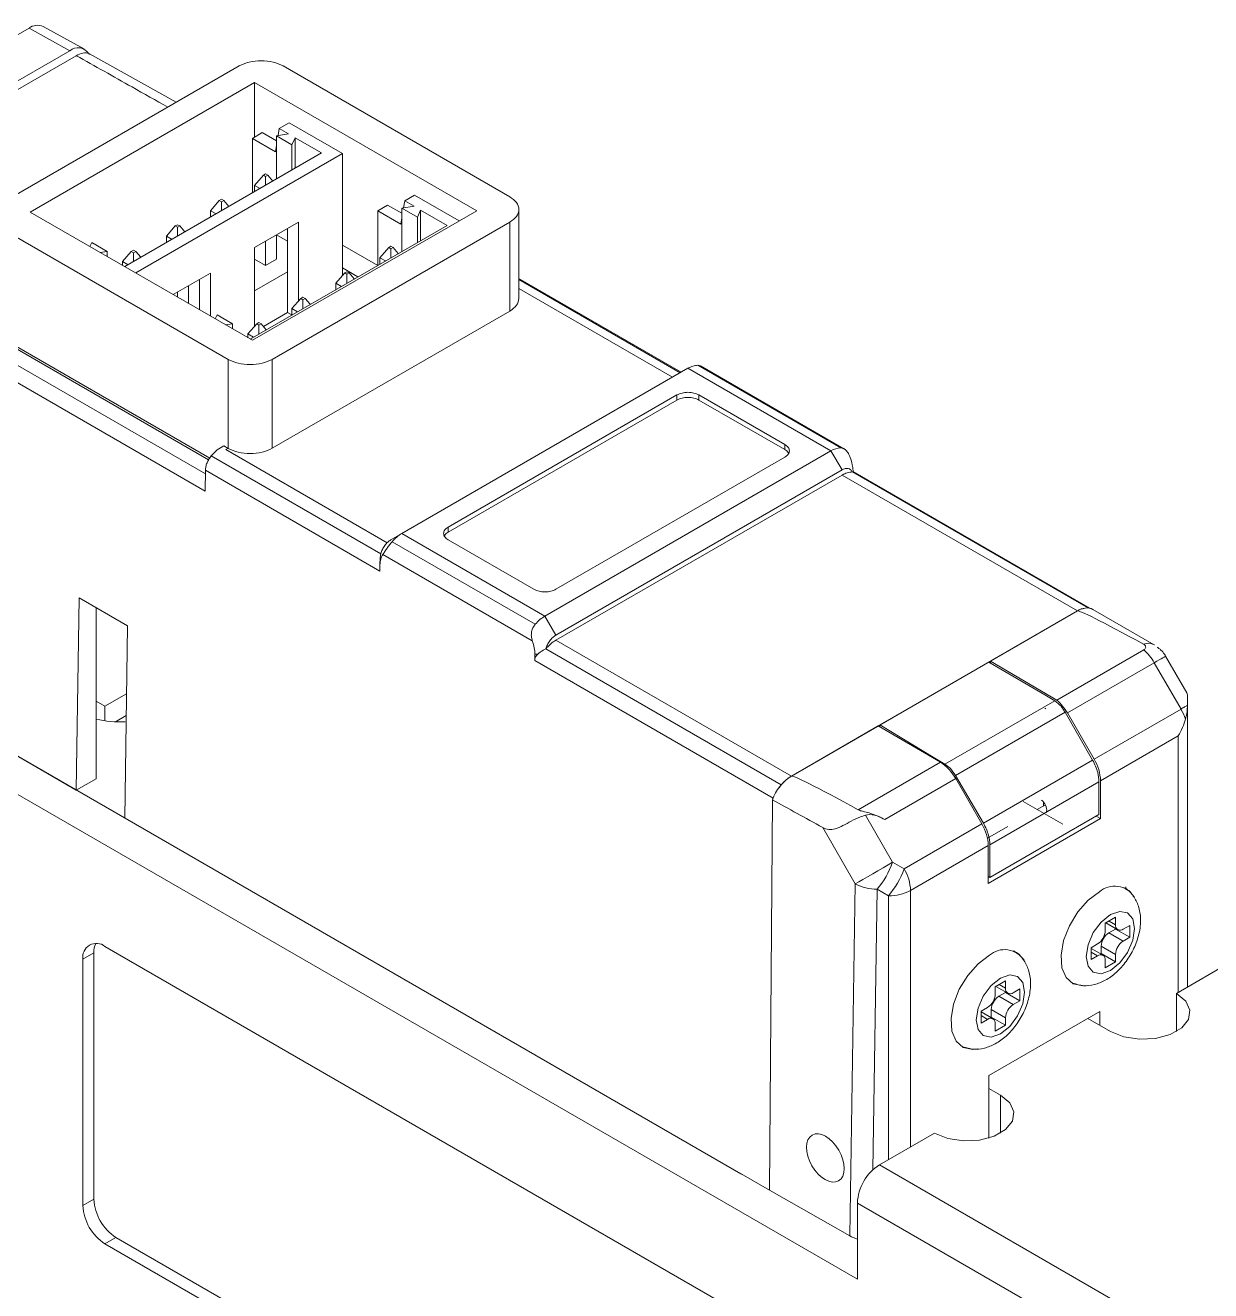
# Model space of a CAD drawing. Header units: inches. Extents: x 0.2 to 16.3, y 0.2 to 11.5.
# Drawn here: x 11.541 to 12.291, y 10.024 to 10.824 of the extents above; entities that cross this region are included whole.
import ezdxf

# ---------------------------------------------------------------- set-up
doc = ezdxf.new("R2010")
doc.units = ezdxf.units.IN
doc.header["$MEASUREMENT"] = 0

msp = doc.modelspace()

# ---------------------------------------------------------------- linework, layer by layer
at = {"color": 7, "linetype": 'Continuous', "lineweight": 18}
for p, q in [((11.54301, 10.82273), (11.4693, 10.78018)), ((11.56876, 10.80839), (11.54301, 10.82273)), ((11.57801, 10.80938), (11.55194, 10.82369)), ((11.47063, 10.75174), (11.56876, 10.80839)), ((11.63621, 10.7758), (11.58118, 10.80648)), ((11.47554, 10.749), (11.57294, 10.80523)), ((11.52561, 10.71195), (11.67594, 10.79874)), ((11.70378, 10.79874), (11.84715, 10.71597)), ((11.54371, 10.70633), (11.68568, 10.78829)), ((11.68568, 10.78829), (11.82627, 10.70713)), ((11.68568, 10.78829), (11.68568, 10.75373)), ((11.70136, 10.75915), (11.70062, 10.75472)), ((11.70136, 10.75915), (11.70763, 10.76277)), ((11.70136, 10.75915), (11.70726, 10.75575)), ((11.70763, 10.76277), (11.74136, 10.74329)), ((11.69056, 10.75655), (11.68429, 10.75293)), ((11.68429, 10.75293), (11.69891, 10.74449)), ((11.68429, 10.75293), (11.68429, 10.71838)), ((11.69056, 10.75655), (11.69958, 10.75134)), ((11.69958, 10.75456), (11.70726, 10.75575)), ((11.70938, 10.7489), (11.69958, 10.75456)), ((11.69958, 10.7272), (11.69958, 10.75456)), ((11.71144, 10.75333), (11.70938, 10.7489)), ((11.71144, 10.75333), (11.72814, 10.74369)), ((11.71144, 10.73405), (11.71144, 10.75333)), ((11.72814, 10.74369), (11.60356, 10.67178)), ((11.74136, 10.74329), (11.61052, 10.66776)), ((11.69958, 10.74848), (11.69891, 10.74449)), ((11.70938, 10.73286), (11.70938, 10.7489)), ((11.74136, 10.74329), (11.74136, 10.66615)), ((11.68568, 10.7232), (11.69125, 10.72963)), ((11.69264, 10.73043), (11.69125, 10.72963)), ((11.69125, 10.72963), (11.69264, 10.72883)), ((11.69404, 10.72963), (11.69264, 10.73043)), ((11.69264, 10.72883), (11.69404, 10.72963)), ((11.69264, 10.72883), (11.69264, 10.7232)), ((11.69404, 10.72963), (11.69728, 10.72588)), ((11.68916, 10.72119), (11.68568, 10.7232)), ((11.68568, 10.7232), (11.68568, 10.71918)), ((11.65785, 10.70713), (11.66341, 10.71356)), ((11.66481, 10.71436), (11.66341, 10.71356)), ((11.66341, 10.71356), (11.66481, 10.71275)), ((11.6662, 10.71356), (11.66481, 10.71436)), ((11.66481, 10.71275), (11.6662, 10.71356)), ((11.66481, 10.70713), (11.66481, 10.71275)), ((11.6662, 10.71356), (11.66944, 10.70981)), ((11.7699, 10.71074), (11.76363, 10.70713)), ((11.7699, 10.71074), (11.77892, 10.70554)), ((11.77892, 10.70875), (11.7866, 10.70994)), ((11.7807, 10.71335), (11.77996, 10.70892)), ((11.7807, 10.71335), (11.78697, 10.71696)), ((11.7807, 10.71335), (11.7866, 10.70994)), ((11.78697, 10.71696), (11.81513, 10.7007)), ((11.68429, 10.62517), (11.54371, 10.70633)), ((11.66132, 10.70512), (11.65785, 10.70713)), ((11.65785, 10.70713), (11.65785, 10.70311)), ((11.82627, 10.70713), (11.68429, 10.62517)), ((11.76363, 10.70713), (11.77825, 10.69869)), ((11.76363, 10.70713), (11.76363, 10.67258)), ((11.77892, 10.70267), (11.77825, 10.69869)), ((11.78872, 10.7031), (11.77892, 10.70875)), ((11.77892, 10.6814), (11.77892, 10.70875)), ((11.79078, 10.70753), (11.78872, 10.7031)), ((11.78872, 10.68706), (11.78872, 10.7031)), ((11.79078, 10.70753), (11.80748, 10.69789)), ((11.79078, 10.68825), (11.79078, 10.70753)), ((11.85292, 10.65119), (11.85292, 10.70794)), ((11.66898, 10.61312), (11.52561, 10.69588)), ((11.63557, 10.69749), (11.63001, 10.69106)), ((11.63697, 10.69829), (11.63557, 10.69749)), ((11.63557, 10.69749), (11.63697, 10.69668)), ((11.63836, 10.69749), (11.63697, 10.69829)), ((11.63697, 10.69668), (11.63836, 10.69749)), ((11.63697, 10.69668), (11.63697, 10.69106)), ((11.64161, 10.69374), (11.63836, 10.69749)), ((11.80748, 10.69789), (11.6829, 10.62597)), ((11.68568, 10.68382), (11.71352, 10.69989)), ((11.84715, 10.6999), (11.69682, 10.61312)), ((11.70656, 10.69588), (11.70656, 10.66855)), ((11.71352, 10.69989), (11.71352, 10.65008)), ((11.84715, 10.64364), (11.84715, 10.6999)), ((11.58265, 10.68706), (11.58148, 10.68453)), ((11.59245, 10.6814), (11.58265, 10.68706)), ((11.63348, 10.68905), (11.63001, 10.69106)), ((11.63001, 10.69106), (11.63001, 10.68704)), ((11.69264, 10.68784), (11.69264, 10.67257)), ((11.6996, 10.69186), (11.6996, 10.67659)), ((11.70656, 10.68784), (11.6996, 10.69185)), ((11.58806, 10.68072), (11.59245, 10.6814)), ((11.59245, 10.67819), (11.59245, 10.6814)), ((11.60217, 10.67499), (11.60774, 10.68142)), ((11.60913, 10.68222), (11.60774, 10.68142)), ((11.60774, 10.68142), (11.60913, 10.68061)), ((11.61052, 10.68142), (11.60913, 10.68222)), ((11.60913, 10.68061), (11.61052, 10.68142)), ((11.60913, 10.68061), (11.60913, 10.67499)), ((11.61052, 10.68142), (11.61377, 10.67767)), ((11.68568, 10.63401), (11.68568, 10.68382)), ((11.76363, 10.67257), (11.74136, 10.68543)), ((11.74136, 10.68542), (11.76362, 10.67257)), ((11.76503, 10.6774), (11.77059, 10.68383)), ((11.77199, 10.68463), (11.77059, 10.68383)), ((11.77059, 10.68383), (11.77199, 10.68302)), ((11.77338, 10.68383), (11.77199, 10.68463)), ((11.77199, 10.68302), (11.77338, 10.68383)), ((11.77199, 10.68302), (11.77199, 10.6774)), ((11.77338, 10.68383), (11.77662, 10.68008)), ((11.60565, 10.67298), (11.60217, 10.67499)), ((11.60217, 10.67499), (11.60217, 10.67258)), ((11.68568, 10.67659), (11.69264, 10.67257)), ((11.69264, 10.67257), (11.6996, 10.67659)), ((11.74136, 10.67096), (11.75109, 10.66534)), ((11.7685, 10.67539), (11.76503, 10.6774)), ((11.76503, 10.6774), (11.76503, 10.67338)), ((11.63419, 10.6541), (11.65785, 10.66775)), ((11.65089, 10.66373), (11.65089, 10.64446)), ((11.65785, 10.66775), (11.65785, 10.64044)), ((11.70656, 10.66855), (11.68568, 10.6565)), ((11.70656, 10.66855), (11.70656, 10.64283)), ((11.73719, 10.66133), (11.74275, 10.66776)), ((11.74415, 10.66856), (11.74275, 10.66776)), ((11.74275, 10.66776), (11.74415, 10.66695)), ((11.74554, 10.66776), (11.74415, 10.66856)), ((11.74415, 10.66695), (11.74554, 10.66776)), ((11.74415, 10.66133), (11.74415, 10.66695)), ((11.74554, 10.66776), (11.74878, 10.66401)), ((11.95548, 10.60494), (11.85393, 10.66356)), ((11.63697, 10.6557), (11.63697, 10.65249)), ((11.64393, 10.65972), (11.64393, 10.64847)), ((11.74066, 10.65932), (11.73719, 10.66133)), ((11.73719, 10.66133), (11.73719, 10.65731)), ((11.71492, 10.65168), (11.70935, 10.64525)), ((11.71631, 10.65249), (11.71492, 10.65168)), ((11.71492, 10.65168), (11.71631, 10.65088)), ((11.7177, 10.65168), (11.71631, 10.65249)), ((11.71631, 10.65088), (11.7177, 10.65168)), ((11.71631, 10.65088), (11.71631, 10.64526)), ((11.72095, 10.64794), (11.7177, 10.65168)), ((11.66199, 10.64126), (11.66082, 10.63872)), ((11.67179, 10.6356), (11.66199, 10.64126)), ((11.69126, 10.634), (11.70656, 10.64283)), ((11.84715, 10.64364), (11.69682, 10.55686)), ((11.70656, 10.64283), (11.70934, 10.64123)), ((11.71283, 10.64325), (11.70935, 10.64525)), ((11.70935, 10.64525), (11.70935, 10.64124)), ((11.66741, 10.63492), (11.67179, 10.6356)), ((11.67179, 10.63239), (11.67179, 10.6356)), ((11.68151, 10.62918), (11.68708, 10.63561)), ((11.68847, 10.63642), (11.68708, 10.63561)), ((11.68708, 10.63561), (11.68847, 10.63481)), ((11.68986, 10.63561), (11.68847, 10.63642)), ((11.68847, 10.63481), (11.68986, 10.63561)), ((11.68847, 10.63481), (11.68847, 10.62919)), ((11.68986, 10.63561), (11.69311, 10.63186)), ((11.65735, 10.55071), (11.52561, 10.62677)), ((11.68499, 10.62718), (11.68151, 10.62918)), ((11.68151, 10.62918), (11.68151, 10.62678)), ((11.6544, 10.52984), (11.49989, 10.61903)), ((11.66898, 10.55682), (11.66898, 10.61312)), ((11.69682, 10.61312), (11.69682, 10.55686)), ((11.9599, 10.60748), (11.77894, 10.50302)), ((11.9599, 10.60748), (12.05037, 10.55525)), ((11.96606, 10.60938), (12.05654, 10.55715)), ((12.05857, 10.55658), (11.96771, 10.60903)), ((11.80818, 10.50704), (11.95294, 10.59061)), ((11.95294, 10.59061), (11.95294, 10.5874)), ((11.96686, 10.59061), (12.02114, 10.55927)), ((11.96686, 10.5874), (11.96686, 10.59061)), ((11.95294, 10.5874), (11.80818, 10.50383)), ((12.02114, 10.55606), (11.96686, 10.5874)), ((11.6662, 10.55839), (11.66898, 10.55682)), ((12.02114, 10.55606), (12.02114, 10.55927)), ((11.76551, 10.49019), (11.65829, 10.55204)), ((11.66898, 10.55686), (11.66759, 10.55606)), ((11.86942, 10.45079), (12.05037, 10.55525)), ((12.02114, 10.55124), (11.87638, 10.46767)), ((12.05733, 10.5432), (12.05037, 10.55525)), ((11.65459, 10.54294), (11.6544, 10.52984)), ((11.76503, 10.47918), (11.65459, 10.54294)), ((12.05733, 10.5432), (11.87638, 10.43874)), ((12.0638, 10.54189), (12.06415, 10.54205)), ((12.06381, 10.54188), (12.21278, 10.4559)), ((12.21384, 10.45579), (12.06421, 10.54217)), ((12.06429, 10.54179), (12.06429, 10.54287)), ((12.05733, 10.53998), (11.87638, 10.43552)), ((12.05733, 10.53998), (12.20627, 10.454)), ((11.77894, 10.50302), (11.77199, 10.499)), ((11.77894, 10.50302), (11.86942, 10.45079)), ((11.80818, 10.50383), (11.80818, 10.50704)), ((11.86325, 10.44557), (11.77278, 10.4978)), ((11.86246, 10.46767), (11.80818, 10.49901)), ((11.86141, 10.43509), (11.76687, 10.48967)), ((11.76503, 10.48326), (11.76503, 10.48434)), ((11.76503, 10.48326), (11.76503, 10.47918)), ((11.57294, 10.34066), (11.57476, 10.46227)), ((11.57476, 10.46227), (11.60538, 10.44459)), ((11.58546, 10.45609), (11.58546, 10.34789)), ((12.02532, 10.34954), (12.20627, 10.454)), ((12.15129, 10.42226), (12.20627, 10.454)), ((12.25489, 10.43259), (12.21611, 10.45498)), ((11.87638, 10.43874), (11.86942, 10.45079)), ((11.60538, 10.44459), (11.60356, 10.32298)), ((11.86989, 10.42993), (12.01881, 10.34392)), ((11.87638, 10.43552), (12.02532, 10.34954)), ((12.25494, 10.43246), (12.25488, 10.4325)), ((11.86291, 10.42268), (11.86303, 10.42668)), ((11.86303, 10.42668), (11.86491, 10.42668)), ((12.0813, 10.38186), (12.15029, 10.42169)), ((12.15029, 10.42169), (12.1856, 10.40095)), ((12.15129, 10.42226), (12.15129, 10.4211)), ((12.19324, 10.39763), (12.15129, 10.42226)), ((12.24822, 10.42937), (12.19324, 10.39763)), ((12.27543, 10.40226), (12.26208, 10.42538)), ((12.25489, 10.42123), (12.19991, 10.38949)), ((12.27179, 10.39196), (12.25489, 10.42123)), ((11.60474, 10.40161), (11.59103, 10.3937)), ((12.1856, 10.40095), (12.19194, 10.3971)), ((12.27587, 10.40097), (12.27587, 10.39431)), ((11.9933, 10.09795), (11.48664, 10.39045)), ((11.59103, 10.3937), (11.58546, 10.39691)), ((11.59103, 10.3937), (11.59103, 10.3845)), ((12.19194, 10.3971), (12.12245, 10.35698)), ((12.1986, 10.38989), (12.12923, 10.34985)), ((12.1856, 10.39201), (12.1863, 10.39241)), ((12.21585, 10.35966), (12.1986, 10.38989)), ((12.21681, 10.36022), (12.27179, 10.39196)), ((12.27587, 10.39431), (12.27587, 10.39329)), ((12.27587, 10.39329), (12.27587, 10.21609)), ((11.49638, 10.38486), (11.57294, 10.34066)), ((11.59766, 10.38386), (11.60453, 10.38783)), ((12.0813, 10.38186), (12.116, 10.36077)), ((12.0813, 10.3807), (12.0813, 10.38186)), ((12.21681, 10.36022), (12.19991, 10.38949)), ((11.46576, 10.37839), (12.06708, 10.03126)), ((12.02532, 10.34954), (12.0803, 10.38128)), ((12.11954, 10.35824), (12.0803, 10.38128)), ((12.2701, 10.37491), (12.22089, 10.3465)), ((12.06763, 10.32827), (12.11954, 10.35824)), ((12.116, 10.36077), (12.12245, 10.35698)), ((12.21585, 10.35966), (12.14678, 10.31979)), ((12.14678, 10.31979), (12.12923, 10.34985)), ((11.58546, 10.34789), (11.57294, 10.34066)), ((12.01754, 10.34214), (12.01881, 10.34392)), ((12.12926, 10.34792), (12.08445, 10.32205)), ((12.14582, 10.31923), (12.12926, 10.34792)), ((12.21989, 10.34592), (12.1509, 10.30609)), ((12.21989, 10.32525), (12.21989, 10.34592)), ((12.22089, 10.32261), (12.22089, 10.3465)), ((12.0114, 10.08754), (12.01326, 10.33453)), ((12.19703, 10.31906), (12.17197, 10.33352)), ((12.18597, 10.33138), (12.18083, 10.32841)), ((12.18485, 10.33073), (12.18477, 10.33325)), ((11.60356, 10.32298), (12.0114, 10.08754)), ((12.07216, 10.32478), (12.08935, 10.29501)), ((12.0966, 10.29082), (12.14582, 10.31923)), ((12.16222, 10.31767), (12.14936, 10.31025)), ((12.22089, 10.32261), (12.1499, 10.28163)), ((12.21989, 10.32525), (12.1509, 10.28542)), ((12.2181, 10.32422), (12.22089, 10.32261)), ((12.06571, 10.28136), (12.04514, 10.31698)), ((12.1499, 10.30552), (12.10068, 10.2771)), ((12.1499, 10.28163), (12.1499, 10.30552)), ((12.1509, 10.28542), (12.1509, 10.30609)), ((12.08935, 10.29501), (12.0966, 10.29082)), ((12.1509, 10.28542), (12.1499, 10.28599)), ((12.06231, 10.05866), (12.06571, 10.28136)), ((12.08676, 10.27378), (12.07951, 10.27796)), ((12.23687, 10.27949), (12.23707, 10.27768)), ((12.2304, 10.2602), (12.2239, 10.25645)), ((12.2239, 10.25645), (12.2239, 10.25176)), ((12.22432, 10.25669), (12.23183, 10.25235)), ((12.2304, 10.25551), (12.2304, 10.2602)), ((12.23933, 10.25504), (12.23527, 10.25269)), ((12.23933, 10.24754), (12.23933, 10.25504)), ((12.22622, 10.25042), (12.23028, 10.25276)), ((12.22622, 10.25042), (12.23527, 10.24519)), ((12.23028, 10.25276), (12.23028, 10.25324)), ((12.23028, 10.25276), (12.23933, 10.24754)), ((12.23527, 10.24519), (12.23933, 10.24754)), ((11.58407, 10.23776), (11.57711, 10.23374)), ((11.58407, 10.23776), (11.58407, 10.08184)), ((12.00444, 10.00312), (11.59103, 10.24178)), ((12.21903, 10.24332), (12.21497, 10.24098)), ((12.21497, 10.24098), (12.21497, 10.23347)), ((12.22248, 10.23616), (12.21497, 10.24049)), ((12.22135, 10.23729), (12.22135, 10.24198)), ((12.2304, 10.23675), (12.22135, 10.24198)), ((11.57711, 10.23374), (11.57711, 10.07783)), ((12.21497, 10.23347), (12.21903, 10.23582)), ((12.22093, 10.23705), (12.22135, 10.23729)), ((12.22135, 10.23729), (12.2304, 10.23207)), ((12.2239, 10.233), (12.2239, 10.22832)), ((12.2239, 10.22832), (12.2304, 10.23207)), ((12.2304, 10.23207), (12.2304, 10.23675)), ((12.30371, 10.23216), (12.26891, 10.21207)), ((12.1608, 10.22002), (12.15431, 10.21627)), ((12.15431, 10.21627), (12.15431, 10.21158)), ((12.15472, 10.21651), (12.16223, 10.21218)), ((12.1608, 10.21533), (12.1608, 10.22002)), ((12.16973, 10.21486), (12.16567, 10.21252)), ((12.16973, 10.20736), (12.16973, 10.21486)), ((12.15663, 10.21024), (12.16069, 10.21258)), ((12.15663, 10.21024), (12.16567, 10.20502)), ((12.16069, 10.21258), (12.16069, 10.21307)), ((12.16069, 10.21258), (12.16973, 10.20736)), ((12.16567, 10.20502), (12.16973, 10.20736)), ((12.26891, 10.21207), (12.26891, 10.18796)), ((12.14943, 10.20314), (12.14537, 10.2008)), ((12.14537, 10.2008), (12.14537, 10.1933)), ((12.15288, 10.19598), (12.14537, 10.20031)), ((12.22054, 10.20066), (12.15025, 10.16008)), ((12.15175, 10.19711), (12.15175, 10.2018)), ((12.1608, 10.19658), (12.15175, 10.2018)), ((12.22054, 10.20066), (12.22054, 10.19178)), ((12.14537, 10.1933), (12.14943, 10.19564)), ((12.15134, 10.19687), (12.15175, 10.19711)), ((12.15175, 10.19711), (12.1608, 10.19189)), ((12.15431, 10.19283), (12.15431, 10.18814)), ((12.15431, 10.18814), (12.1608, 10.19189)), ((12.1608, 10.19189), (12.1608, 10.19658)), ((12.21285, 10.19622), (12.22715, 10.18796)), ((12.15025, 10.16008), (12.15025, 10.12059)), ((12.15755, 10.14778), (12.15025, 10.152)), ((12.11579, 10.12368), (12.081, 10.10359)), ((12.081, 10.10359), (13.1333, 9.4961)), ((11.99466, 10.09721), (11.9933, 10.09795)), ((12.06231, 10.05866), (12.0114, 10.08754)), ((11.57711, 10.07783), (11.58407, 10.08184)), ((12.06708, 10.07948), (12.06708, 10.03126)), ((13.15418, 9.45191), (12.06708, 10.07948)), ((11.59799, 10.05774), (11.59103, 10.05372)), ((11.59103, 10.05372), (12.00444, 9.81506)), ((11.59799, 10.05774), (12.0114, 9.81908))]:
    msp.add_line(p, q, dxfattribs=at)
at = {"color": 8, "linetype": 'Continuous', "lineweight": 18}
for p, q in [((11.44905, 10.66935), (11.6566, 10.54954)), ((11.85292, 10.66364), (11.95504, 10.60468)), ((11.85292, 10.65799), (11.95015, 10.60186)), ((11.65456, 10.54063), (11.5034, 10.6279)), ((11.66759, 10.55606), (11.76965, 10.49714)), ((12.0137, 10.33562), (11.86291, 10.42268)), ((12.2701, 10.21276), (12.2701, 10.37491)), ((12.116, 10.36031), (12.116, 10.36077)), ((12.07951, 10.27796), (12.0768, 10.10042)), ((12.08676, 10.10692), (12.08676, 10.27378)), ((12.10068, 10.2771), (12.10068, 10.11495)), ((12.22634, 10.25785), (12.2304, 10.25551)), ((12.21903, 10.23582), (12.21497, 10.23816)), ((12.15674, 10.21767), (12.1608, 10.21533)), ((12.14943, 10.19564), (12.14537, 10.19798)), ((12.15755, 10.14778), (12.15755, 10.12368))]:
    msp.add_line(p, q, dxfattribs=at)
at = {"color": 7, "linetype": 'Continuous', "lineweight": 18, "flags": 128}
for points in [[(12.25489, 10.42123), (12.25654, 10.42218), (12.25802, 10.42304), (12.25929, 10.42377), (12.26035, 10.42438), (12.26116, 10.42485), (12.26173, 10.42518), (12.26204, 10.42535), (12.26208, 10.42538)], [(12.27179, 10.39196), (12.27237, 10.39229), (12.27294, 10.39262), (12.27348, 10.39293), (12.274, 10.39323), (12.2745, 10.39352), (12.27498, 10.3938), (12.27544, 10.39406), (12.27587, 10.39431)], [(12.06571, 10.28136), (12.06791, 10.28263), (12.07055, 10.28416), (12.07352, 10.28588), (12.07673, 10.28773), (12.08003, 10.28964), (12.08332, 10.29153), (12.08647, 10.29335), (12.08935, 10.29501)], [(12.22019, 10.2764), (12.21301, 10.27101), (12.20647, 10.26359), (12.20115, 10.25482), (12.19752, 10.24546), (12.1959, 10.23635), (12.19644, 10.22831), (12.1991, 10.22203), (12.20362, 10.21809), (12.20962, 10.21683), (12.21238, 10.21712)], [(12.21184, 10.23542), (12.213, 10.22932), (12.21632, 10.2255), (12.22129, 10.22454), (12.22715, 10.22658), (12.23301, 10.2313), (12.23798, 10.238), (12.2413, 10.24566), (12.24246, 10.2531), (12.2413, 10.25919), (12.23798, 10.26301), (12.23301, 10.26397), (12.22715, 10.26194), (12.22129, 10.25721), (12.21632, 10.25051), (12.213, 10.24286), (12.21184, 10.23542)], [(12.15059, 10.23623), (12.14341, 10.23083), (12.13687, 10.22342), (12.13155, 10.21464), (12.12792, 10.20528), (12.1263, 10.19618), (12.12685, 10.18813), (12.1295, 10.18185), (12.13403, 10.17791), (12.14002, 10.17665), (12.14278, 10.17694)], [(12.14224, 10.19524), (12.14341, 10.18915), (12.14673, 10.18533), (12.15169, 10.18436), (12.15755, 10.1864), (12.16341, 10.19113), (12.16838, 10.19783), (12.1717, 10.20548), (12.17286, 10.21292), (12.1717, 10.21901), (12.16838, 10.22283), (12.16341, 10.2238), (12.15755, 10.22176), (12.15169, 10.21703), (12.14673, 10.21033), (12.14341, 10.20268), (12.14224, 10.19524)], [(12.26891, 10.21207), (12.27479, 10.20722), (12.27744, 10.2015), (12.27655, 10.1956), (12.27222, 10.19024), (12.26497, 10.18605), (12.25567, 10.18355), (12.24546, 10.18303), (12.23555, 10.18457), (12.22715, 10.18796)], [(12.15755, 10.14778), (12.16344, 10.14294), (12.16609, 10.13722), (12.1652, 10.13132), (12.16086, 10.12595), (12.15361, 10.12177), (12.14432, 10.11927), (12.1341, 10.11875), (12.1242, 10.12028), (12.11579, 10.12368)]]:
    msp.add_lwpolyline(points, dxfattribs=at)
at = {"color": 7, "linetype": 'Continuous', "lineweight": 18}
for centre, radius, start, end in [((11.54833, 10.81529), 0.00915, 66.72797, 125.52681), ((11.57392, 10.80218), 0.00807, 30.46381, 129.72871), ((11.85225, 10.66061), 0.00339, 60.1516, 78.60725), ((12.05708, 10.54441), 0.01275, 92.43101, 121.75315), ((11.79169, 10.48172), 0.02483, 120.89883, 139.63614), ((12.21287, 10.44344), 0.01245, 90.40697, 121.99736), ((12.21204, 10.44591), 0.00995, 65.83874, 125.47172), ((12.21272, 10.4524), 0.0035, 60.30174, 88.90535), ((12.22785, 10.40586), 0.0311, 29.61034, 49.08832), ((12.17287, 10.37412), 0.0311, 29.61034, 49.08832), ((12.2434, 10.3755), 0.03281, 17.95922, 30.10204), ((11.60068, 10.44907), 0.06529, 256.52707, 272.70498), ((12.1043, 10.33414), 0.02851, 28.89519, 57.68618), ((12.1925, 10.34553), 0.0284, 1.9565, 31.14373), ((12.04162, 10.3241), 0.03022, 122.63982, 159.80295), ((12.17907, 10.32788), 0.00776, 353.70115, 54.98667), ((12.12151, 10.30455), 0.0284, 1.9565, 31.14373), ((12.0376, 10.31352), 0.05496, 319.68312, 340.31688), ((12.04486, 10.30933), 0.05496, 319.68312, 340.31688), ((12.0723, 10.27613), 0.0284, 1.9565, 31.14373), ((12.07926, 10.30667), 0.02871, 241.83173, 270.48739), ((12.22975, 10.2652), 0.01472, 32.78775, 130.45582), ((12.08733, 10.30217), 0.0284, 268.8559, 298.04024), ((12.23337, 10.25503), 0.00301, 170.78596, 309.20329), ((12.21333, 10.25224), 0.01059, 302.60548, 357.39452), ((12.23193, 10.2415), 0.01059, 122.60548, 177.39452), ((11.5856, 10.23512), 0.0086, 50.79671, 189.21404), ((11.59661, 10.23822), 0.01255, 154.29191, 182.10457), ((12.16015, 10.22502), 0.01472, 32.78775, 130.45582), ((12.24098, 10.23627), 0.01059, 122.60548, 177.39452), ((12.22093, 10.23349), 0.00301, 350.78596, 129.20329), ((12.16377, 10.21485), 0.00301, 170.78596, 309.20329), ((12.14373, 10.21206), 0.01059, 302.60548, 357.39452), ((12.16233, 10.20132), 0.01059, 122.60548, 177.39452), ((12.17138, 10.1961), 0.01059, 122.60548, 177.39452), ((12.15134, 10.19331), 0.00301, 350.78596, 129.20329), ((12.0973, 10.0781), 0.03025, 122.60548, 177.39452), ((11.60733, 10.0792), 0.03025, 182.60548, 237.39452), ((11.61429, 10.08322), 0.03025, 182.60548, 237.39452)]:
    msp.add_arc(centre, radius, start, end, dxfattribs=at)
at = {"color": 8, "linetype": 'Continuous', "lineweight": 18}
msp.add_arc((12.25105, 10.42518), 0.00835, 62.54227, 110.70687, dxfattribs=at)
at = {"color": 7, "linetype": 'Continuous', "lineweight": 18}
for centre, major_axis, ratio, start_param, end_param in [((13.80128, 9.51715), (1.59505, -0.93681), 0.007557, 2.91635, 3.137304), ((12.25618, 10.39626), (0.01961, 0.00526), 0.317765, 6.198245, 6.409817), ((12.25618, 10.38294), (0.01392, 0.02411), 0.577335, 4.71243, 5.139508), ((13.62033, 9.41269), (1.59505, -0.93681), 0.007557, 2.915028, 3.137304), ((13.41427, 9.53165), (1.60891, -0.91294), 0.007622, 2.59292, 2.631892), ((12.08378, 10.29972), (-0.01392, 0.02411), 0.577335, 5.463585, 6.128989), ((12.07611, 10.06677), (0.01969, 0), 0.577243, 3.935679, 4.235596)]:
    msp.add_ellipse(centre, major_axis=major_axis, ratio=ratio, start_param=start_param, end_param=end_param, dxfattribs=at)
msp.add_ellipse((12.04681, 10.10799), major_axis=(-0.00837, 0.01449), ratio=0.587458, dxfattribs=at)
for points, knots in [([(11.57294, 10.80523), (11.57434, 10.80586), (11.57714, 10.80713), (11.58019, 10.80715), (11.58136, 10.80621), (11.58162, 10.806)], [0, 0, 0, 0, 0.436701, 0.873404, 1, 1, 1, 1]), ([(11.96606, 10.60938), (11.96672, 10.60937), (11.96741, 10.60936), (11.96768, 10.60903), (11.96769, 10.60901)], [0, 0, 0, 0, 0.944707, 1, 1, 1, 1]), ([(12.02347, 10.55365), (12.02342, 10.55384), (12.02316, 10.55477), (12.02204, 10.55549), (12.02114, 10.55606)], [0, 0, 0, 0, 0.206838, 1, 1, 1, 1]), ([(12.05654, 10.55715), (12.05719, 10.55705), (12.05848, 10.55685), (12.06027, 10.55527), (12.06159, 10.55327), (12.06221, 10.55175), (12.06245, 10.55115)], [0, 0, 0, 0, 0.270501, 0.54064, 0.820446, 1, 1, 1, 1]), ([(12.06429, 10.54287), (12.06421, 10.54406), (12.06401, 10.5467), (12.063, 10.54958), (12.06245, 10.55115)], [0, 0, 0, 0, 0.4520547, 1, 1, 1, 1]), ([(12.0638, 10.54187), (12.06349, 10.54241), (12.06287, 10.54349), (12.06129, 10.54419), (12.05941, 10.5442), (12.05803, 10.54353), (12.05733, 10.5432)], [0, 0, 0, 0, 0.250117, 0.500156, 0.750117, 1, 1, 1, 1]), ([(11.80818, 10.50383), (11.80728, 10.50326), (11.80615, 10.50254), (11.8059, 10.50161), (11.80585, 10.50142)], [0, 0, 0, 0, 0.793162, 1, 1, 1, 1]), ([(11.77199, 10.499), (11.77129, 10.49854), (11.76991, 10.4976), (11.76803, 10.49542), (11.76645, 10.49288), (11.76583, 10.49109), (11.76552, 10.49019)], [0, 0, 0, 0, 0.249826, 0.499768, 0.749826, 1, 1, 1, 1]), ([(11.76687, 10.48967), (11.76724, 10.49026), (11.76797, 10.49142), (11.76944, 10.49358), (11.77107, 10.49578), (11.77221, 10.49713), (11.77278, 10.4978)], [0, 0, 0, 0, 0.2683311, 0.5220653, 0.7646878, 1, 1, 1, 1]), ([(11.76503, 10.48434), (11.76505, 10.48528), (11.76509, 10.48735), (11.76536, 10.48919), (11.76551, 10.49019)], [0, 0, 0, 0, 0.453789, 1, 1, 1, 1]), ([(11.76687, 10.48967), (11.76634, 10.48874), (11.76533, 10.48696), (11.76512, 10.48445), (11.76503, 10.48326)], [0, 0, 0, 0, 0.523313, 1, 1, 1, 1]), ([(11.86141, 10.43509), (11.86116, 10.43605), (11.86067, 10.4379), (11.86088, 10.44079), (11.8617, 10.44346), (11.86274, 10.44487), (11.86325, 10.44557)], [0, 0, 0, 0, 0.268398, 0.522178, 0.764747, 1, 1, 1, 1]), ([(11.86942, 10.45079), (11.86835, 10.4501), (11.86621, 10.44872), (11.86424, 10.44662), (11.86325, 10.44557)], [0, 0, 0, 0, 0.500008, 1, 1, 1, 1]), ([(11.87638, 10.43874), (11.87569, 10.43827), (11.8743, 10.43733), (11.87241, 10.43516), (11.87083, 10.43263), (11.87021, 10.43083), (11.86989, 10.42993)], [0, 0, 0, 0, 0.249883, 0.499844, 0.749883, 1, 1, 1, 1]), ([(11.86303, 10.42668), (11.86297, 10.42797), (11.86284, 10.43067), (11.8619, 10.43358), (11.86141, 10.43509)], [0, 0, 0, 0, 0.479315, 1, 1, 1, 1]), ([(11.86491, 10.42668), (11.86548, 10.42718), (11.86691, 10.42845), (11.86877, 10.42937), (11.86989, 10.42993)], [0, 0, 0, 0, 0.395708, 1, 1, 1, 1]), ([(12.2481, 10.43299), (12.24842, 10.43278), (12.24907, 10.43235), (12.24951, 10.43152), (12.24949, 10.43066), (12.24902, 10.42991), (12.24846, 10.42953), (12.24822, 10.42937)], [0, 0, 0, 0, 0.209529, 0.419059, 0.628588, 0.838117, 1, 1, 1, 1]), ([(12.25677, 10.43099), (12.25723, 10.43069), (12.25822, 10.43006), (12.25996, 10.42843), (12.26127, 10.42675), (12.26197, 10.42556), (12.26208, 10.42538)], [0, 0, 0, 0, 0.238751, 0.502449, 0.923769, 1, 1, 1, 1]), ([(11.86291, 10.42268), (11.86302, 10.42339), (11.86326, 10.42487), (11.86435, 10.42607), (11.86491, 10.42668)], [0, 0, 0, 0, 0.48427, 1, 1, 1, 1]), ([(12.19194, 10.3971), (12.19333, 10.39608), (12.19584, 10.39425), (12.19775, 10.39123), (12.1986, 10.38989)], [0, 0, 0, 0, 0.557682, 1, 1, 1, 1]), ([(12.27587, 10.39329), (12.27571, 10.39138), (12.2755, 10.38888), (12.27479, 10.38624), (12.27462, 10.38562)], [0, 0, 0, 0, 0.765617, 1, 1, 1, 1]), ([(12.21585, 10.35966), (12.21714, 10.35703), (12.21947, 10.35232), (12.21976, 10.34788), (12.21989, 10.34592)], [0, 0, 0, 0, 0.557568, 1, 1, 1, 1]), ([(12.12923, 10.34985), (12.12811, 10.35151), (12.12612, 10.3545), (12.12357, 10.35622), (12.12245, 10.35698)], [0, 0, 0, 0, 0.557681, 1, 1, 1, 1]), ([(12.08445, 10.32205), (12.08154, 10.32348), (12.07744, 10.32549), (12.07206, 10.32683), (12.0693, 10.32752), (12.06812, 10.32805), (12.06763, 10.32827)], [0, 0, 0, 0, 0.543663, 0.764071, 0.90273, 1, 1, 1, 1]), ([(12.04514, 10.31698), (12.04637, 10.31644), (12.04882, 10.31535), (12.05322, 10.31599), (12.05796, 10.31823), (12.06334, 10.32117), (12.06823, 10.32356), (12.0711, 10.32445), (12.07216, 10.32478)], [0, 0, 0, 0, 0.154072, 0.309207, 0.488335, 0.671502, 0.878231, 1, 1, 1, 1]), ([(12.14678, 10.31979), (12.1481, 10.31717), (12.15047, 10.31248), (12.15077, 10.30805), (12.1509, 10.30609)], [0, 0, 0, 0, 0.557568, 1, 1, 1, 1]), ([(12.20329, 10.21852), (12.20551, 10.21783), (12.20999, 10.21646), (12.21717, 10.21736), (12.22419, 10.22017), (12.23105, 10.22513), (12.2373, 10.23209), (12.24232, 10.24057), (12.24559, 10.24989), (12.24659, 10.25895), (12.24532, 10.26715), (12.24191, 10.27369), (12.2383, 10.2779), (12.23566, 10.27895), (12.23521, 10.27912)], [0, 0, 0, 0, 0.078747, 0.158227, 0.241599, 0.332894, 0.43009, 0.5281, 0.627732, 0.730997, 0.820779, 0.903571, 0.983644, 1, 1, 1, 1]), ([(12.13369, 10.17834), (12.13592, 10.17766), (12.1404, 10.17628), (12.14757, 10.17718), (12.15459, 10.17999), (12.16145, 10.18495), (12.1677, 10.19191), (12.17272, 10.20039), (12.176, 10.20971), (12.17699, 10.21878), (12.17573, 10.22697), (12.17232, 10.23351), (12.1687, 10.23772), (12.16606, 10.23877), (12.16562, 10.23895)], [0, 0, 0, 0, 0.0787468, 0.1582266, 0.2415991, 0.332894, 0.43009, 0.5280998, 0.6277322, 0.7309974, 0.820779, 0.9035707, 0.9836438, 1, 1, 1, 1])]:
    msp.add_open_spline(points, degree=3, knots=knots, dxfattribs=at)
at = {"color": 8, "linetype": 'Continuous', "lineweight": 18}
msp.add_open_spline([(11.63079, 10.77267), (11.62325, 10.77692), (11.604, 10.78779), (11.58469, 10.79863), (11.57294, 10.80523)], degree=3, knots=[0, 0, 0, 0, 0.391066, 1, 1, 1, 1], dxfattribs=at)
at = {"color": 7, "linetype": 'Continuous', "lineweight": 18}
for points in [[(11.70378, 10.79874), (11.70175, 10.79967), (11.69768, 10.80153), (11.68986, 10.80233), (11.68204, 10.80153), (11.67797, 10.79967), (11.67594, 10.79874)], [(11.84715, 10.71597), (11.84876, 10.7148), (11.85199, 10.71245), (11.85338, 10.70794), (11.85199, 10.70342), (11.84876, 10.70107), (11.84715, 10.6999)], [(11.84715, 10.64364), (11.8488, 10.64481), (11.85211, 10.64715), (11.85265, 10.65016), (11.85292, 10.65166)], [(11.66898, 10.61312), (11.67101, 10.61218), (11.67508, 10.61032), (11.6829, 10.60952), (11.69072, 10.61032), (11.69479, 10.61218), (11.69682, 10.61312)], [(11.96606, 10.60938), (11.96508, 10.60929), (11.96311, 10.60912), (11.96097, 10.60803), (11.9599, 10.60748)], [(11.95294, 10.59061), (11.95395, 10.59108), (11.95599, 10.59201), (11.9599, 10.59241), (11.96381, 10.59201), (11.96584, 10.59108), (11.96686, 10.59061)], [(11.96686, 10.5874), (11.96584, 10.58786), (11.96381, 10.58879), (11.9599, 10.58919), (11.95599, 10.58879), (11.95395, 10.58786), (11.95294, 10.5874)], [(11.6662, 10.55839), (11.66482, 10.55763), (11.66207, 10.55612), (11.65955, 10.5534), (11.65829, 10.55204)], [(12.02114, 10.55927), (12.02195, 10.55868), (12.02356, 10.55751), (12.02426, 10.55525), (12.02356, 10.553), (12.02195, 10.55182), (12.02114, 10.55124)], [(11.65829, 10.55204), (11.65777, 10.55135), (11.65672, 10.54998), (11.65556, 10.5476), (11.65477, 10.54518), (11.65465, 10.54368), (11.65459, 10.54294)], [(11.66898, 10.55682), (11.67101, 10.55589), (11.67508, 10.55403), (11.6829, 10.55324), (11.69072, 10.55405), (11.69479, 10.55592), (11.69682, 10.55686)], [(12.05733, 10.53998), (12.05846, 10.54056), (12.06072, 10.5417), (12.06278, 10.54182), (12.06381, 10.54188)], [(11.80818, 10.49901), (11.80737, 10.49959), (11.80575, 10.50077), (11.80506, 10.50302), (11.80575, 10.50528), (11.80737, 10.50645), (11.80818, 10.50704)], [(11.87638, 10.46767), (11.87536, 10.4672), (11.87333, 10.46627), (11.86942, 10.46587), (11.86551, 10.46627), (11.86348, 10.4672), (11.86246, 10.46767)], [(11.86989, 10.42993), (11.87092, 10.43106), (11.87299, 10.43333), (11.87525, 10.43479), (11.87638, 10.43552)], [(12.01881, 10.34392), (12.01984, 10.34506), (12.02192, 10.34733), (12.02418, 10.34881), (12.02532, 10.34954)]]:
    msp.add_open_spline(points, degree=3, dxfattribs=at)

doc.saveas('drawing.dxf')
